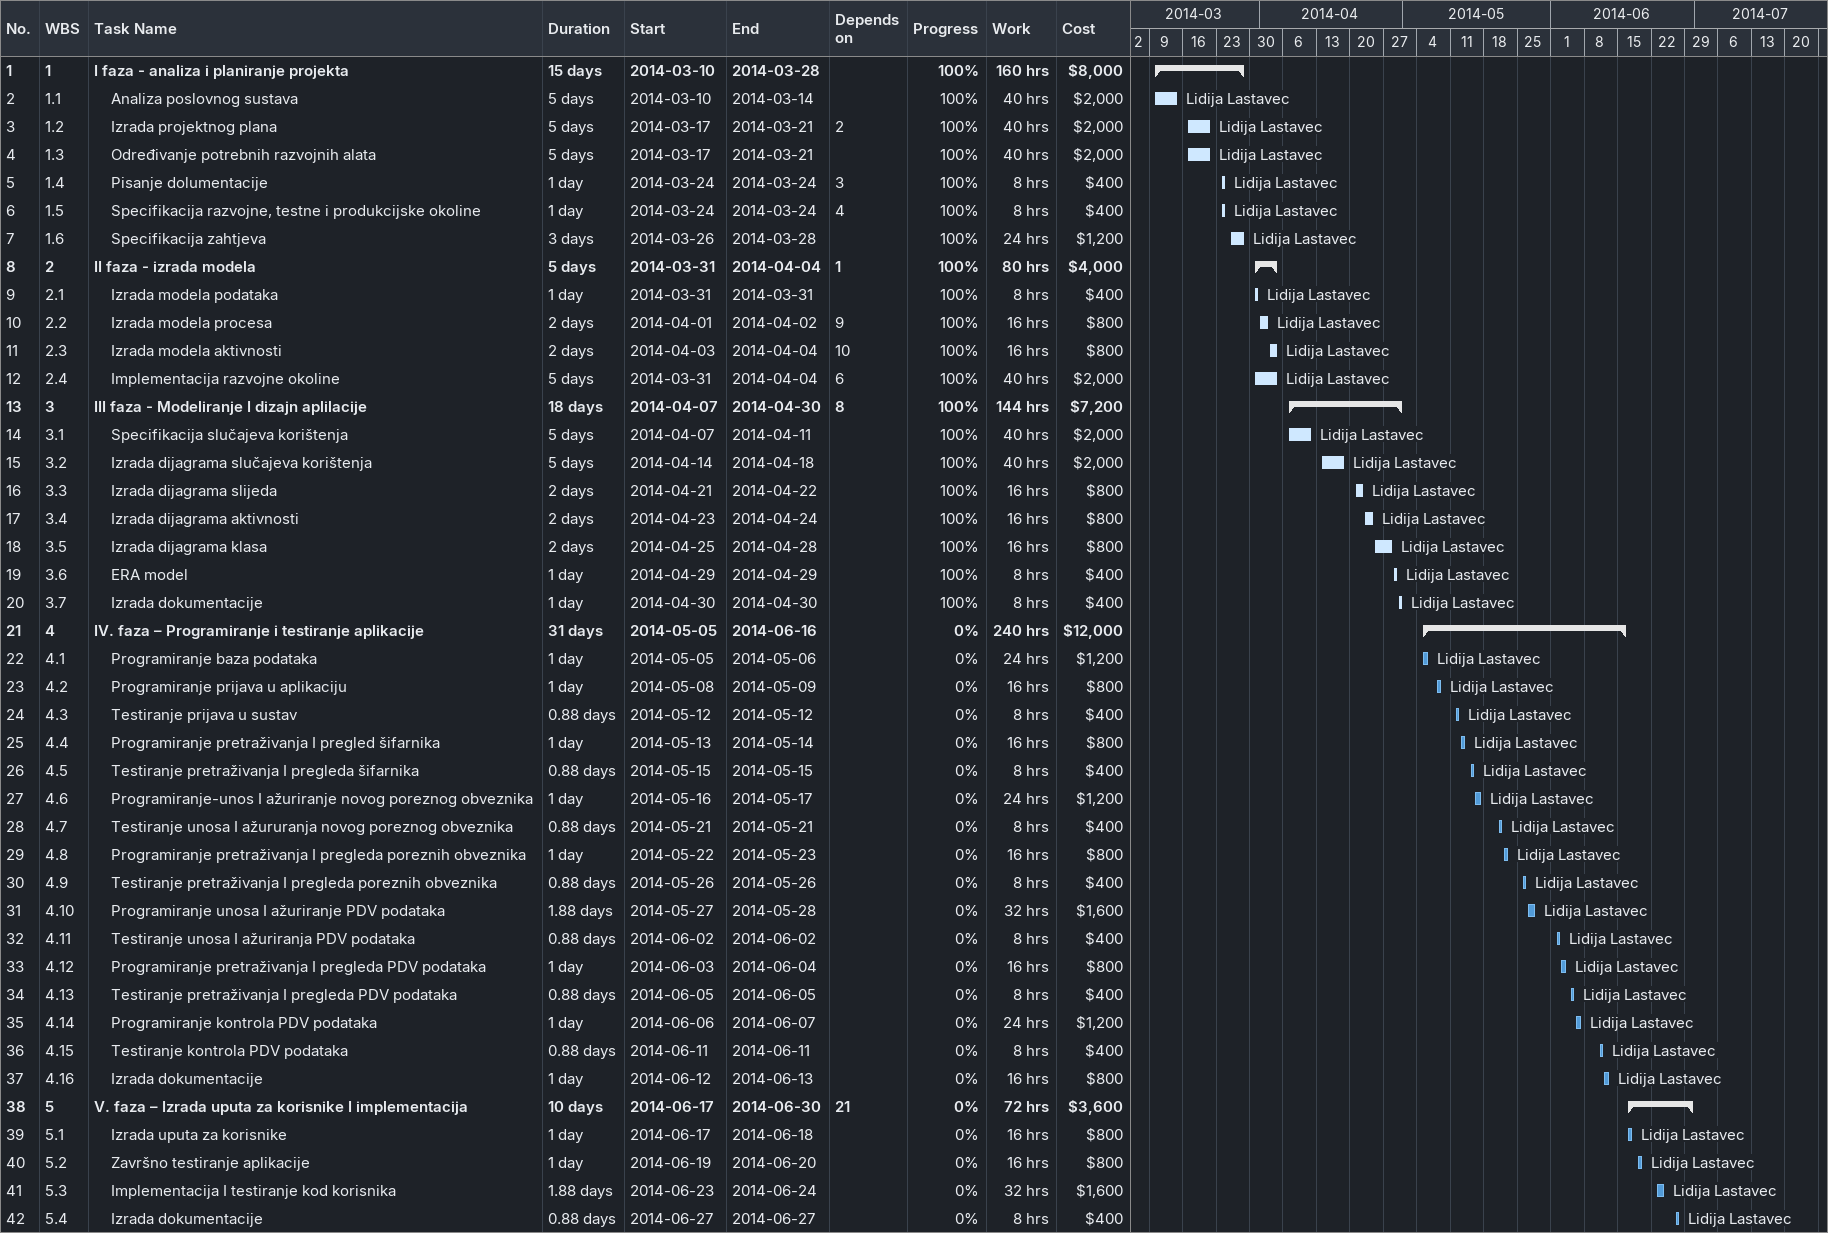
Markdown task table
| ID | WBS | Task | Duration | Start | Finish | Predecessors | Resources | % complete | Work (h) | Cost ($) |
|---|---|---|---|---|---|---|---|---|---|---|
| 1 | 1 | **I faza - analiza i planiranje projekta** | 15d | 2014-03-10 | 2014-03-28 |  |  | 100 | 160 | 8000 |
| 2 | 1.1 | Analiza poslovnog sustava | 5d | 2014-03-10 | 2014-03-14 |  | Lidija Lastavec | 100 | 40 | 2000 |
| 3 | 1.2 | Izrada projektnog plana | 5d | 2014-03-17 | 2014-03-21 | 2 | Lidija Lastavec | 100 | 40 | 2000 |
| 4 | 1.3 | Određivanje potrebnih razvojnih alata | 5d | 2014-03-17 | 2014-03-21 |  | Lidija Lastavec | 100 | 40 | 2000 |
| 5 | 1.4 | Pisanje dolumentacije | 1d | 2014-03-24 | 2014-03-24 | 3 | Lidija Lastavec | 100 | 8 | 400 |
| 6 | 1.5 | Specifikacija razvojne, testne i produkcijske okoline | 1d | 2014-03-24 | 2014-03-24 | 4 | Lidija Lastavec | 100 | 8 | 400 |
| 7 | 1.6 | Specifikacija zahtjeva | 3d | 2014-03-26 | 2014-03-28 |  | Lidija Lastavec | 100 | 24 | 1200 |
| 8 | 2 | **II faza - izrada modela** | 5d | 2014-03-31 | 2014-04-04 | 1 |  | 100 | 80 | 4000 |
| 9 | 2.1 | Izrada modela podataka | 1d | 2014-03-31 | 2014-03-31 |  | Lidija Lastavec | 100 | 8 | 400 |
| 10 | 2.2 | Izrada modela procesa | 2d | 2014-04-01 | 2014-04-02 | 9 | Lidija Lastavec | 100 | 16 | 800 |
| 11 | 2.3 | Izrada modela aktivnosti | 2d | 2014-04-03 | 2014-04-04 | 10 | Lidija Lastavec | 100 | 16 | 800 |
| 12 | 2.4 | Implementacija razvojne okoline | 5d | 2014-03-31 | 2014-04-04 | 6 | Lidija Lastavec | 100 | 40 | 2000 |
| 13 | 3 | **III faza - Modeliranje I dizajn aplilacije** | 18d | 2014-04-07 | 2014-04-30 | 8 |  | 100 | 144 | 7200 |
| 14 | 3.1 | Specifikacija slučajeva korištenja | 5d | 2014-04-07 | 2014-04-11 |  | Lidija Lastavec | 100 | 40 | 2000 |
| 15 | 3.2 | Izrada dijagrama slučajeva korištenja | 5d | 2014-04-14 | 2014-04-18 |  | Lidija Lastavec | 100 | 40 | 2000 |
| 16 | 3.3 | Izrada dijagrama slijeda | 2d | 2014-04-21 | 2014-04-22 |  | Lidija Lastavec | 100 | 16 | 800 |
| 17 | 3.4 | Izrada dijagrama aktivnosti | 2d | 2014-04-23 | 2014-04-24 |  | Lidija Lastavec | 100 | 16 | 800 |
| 18 | 3.5 | Izrada dijagrama klasa | 2d | 2014-04-25 | 2014-04-28 |  | Lidija Lastavec | 100 | 16 | 800 |
| 19 | 3.6 | ERA model | 1d | 2014-04-29 | 2014-04-29 |  | Lidija Lastavec | 100 | 8 | 400 |
| 20 | 3.7 | Izrada dokumentacije | 1d | 2014-04-30 | 2014-04-30 |  | Lidija Lastavec | 100 | 8 | 400 |
| 21 | 4 | **IV. faza – Programiranje i testiranje aplikacije** | 31d | 2014-05-05 | 2014-06-16 |  |  | 0 | 240 | 12000 |
| 22 | 4.1 | Programiranje baza podataka | 1d | 2014-05-05 | 2014-05-06 |  | Lidija Lastavec | 0 | 24 | 1200 |
| 23 | 4.2 | Programiranje prijava u aplikaciju | 1d | 2014-05-08 | 2014-05-09 |  | Lidija Lastavec | 0 | 16 | 800 |
| 24 | 4.3 | Testiranje prijava u sustav | 0.88d | 2014-05-12 | 2014-05-12 |  | Lidija Lastavec | 0 | 8 | 400 |
| 25 | 4.4 | Programiranje pretraživanja I pregled šifarnika | 1d | 2014-05-13 | 2014-05-14 |  | Lidija Lastavec | 0 | 16 | 800 |
| 26 | 4.5 | Testiranje pretraživanja I pregleda šifarnika | 0.88d | 2014-05-15 | 2014-05-15 |  | Lidija Lastavec | 0 | 8 | 400 |
| 27 | 4.6 | Programiranje-unos I ažuriranje novog poreznog obveznika | 1d | 2014-05-16 | 2014-05-17 |  | Lidija Lastavec | 0 | 24 | 1200 |
| 28 | 4.7 | Testiranje unosa I ažururanja novog poreznog obveznika | 0.88d | 2014-05-21 | 2014-05-21 |  | Lidija Lastavec | 0 | 8 | 400 |
| 29 | 4.8 | Programiranje pretraživanja I pregleda poreznih obveznika | 1d | 2014-05-22 | 2014-05-23 |  | Lidija Lastavec | 0 | 16 | 800 |
| 30 | 4.9 | Testiranje pretraživanja I pregleda poreznih obveznika | 0.88d | 2014-05-26 | 2014-05-26 |  | Lidija Lastavec | 0 | 8 | 400 |
| 31 | 4.10 | Programiranje unosa I ažuriranje PDV podataka | 1.88d | 2014-05-27 | 2014-05-28 |  | Lidija Lastavec | 0 | 32 | 1600 |
| 32 | 4.11 | Testiranje unosa I ažuriranja PDV podataka | 0.88d | 2014-06-02 | 2014-06-02 |  | Lidija Lastavec | 0 | 8 | 400 |
| 33 | 4.12 | Programiranje pretraživanja I pregleda PDV podataka | 1d | 2014-06-03 | 2014-06-04 |  | Lidija Lastavec | 0 | 16 | 800 |
| 34 | 4.13 | Testiranje pretraživanja I pregleda PDV podataka | 0.88d | 2014-06-05 | 2014-06-05 |  | Lidija Lastavec | 0 | 8 | 400 |
| 35 | 4.14 | Programiranje kontrola PDV podataka | 1d | 2014-06-06 | 2014-06-07 |  | Lidija Lastavec | 0 | 24 | 1200 |
| 36 | 4.15 | Testiranje kontrola PDV podataka | 0.88d | 2014-06-11 | 2014-06-11 |  | Lidija Lastavec | 0 | 8 | 400 |
| 37 | 4.16 | Izrada dokumentacije | 1d | 2014-06-12 | 2014-06-13 |  | Lidija Lastavec | 0 | 16 | 800 |
| 38 | 5 | **V. faza – Izrada uputa za korisnike I implementacija** | 10d | 2014-06-17 | 2014-06-30 | 21 |  | 0 | 72 | 3600 |
| 39 | 5.1 | Izrada uputa za korisnike | 1d | 2014-06-17 | 2014-06-18 |  | Lidija Lastavec | 0 | 16 | 800 |
| 40 | 5.2 | Završno testiranje aplikacije | 1d | 2014-06-19 | 2014-06-20 |  | Lidija Lastavec | 0 | 16 | 800 |
| 41 | 5.3 | Implementacija I testiranje kod korisnika | 1.88d | 2014-06-23 | 2014-06-24 |  | Lidija Lastavec | 0 | 32 | 1600 |
| 42 | 5.4 | Izrada dokumentacije | 0.88d | 2014-06-27 | 2014-06-27 |  | Lidija Lastavec | 0 | 8 | 400 |
